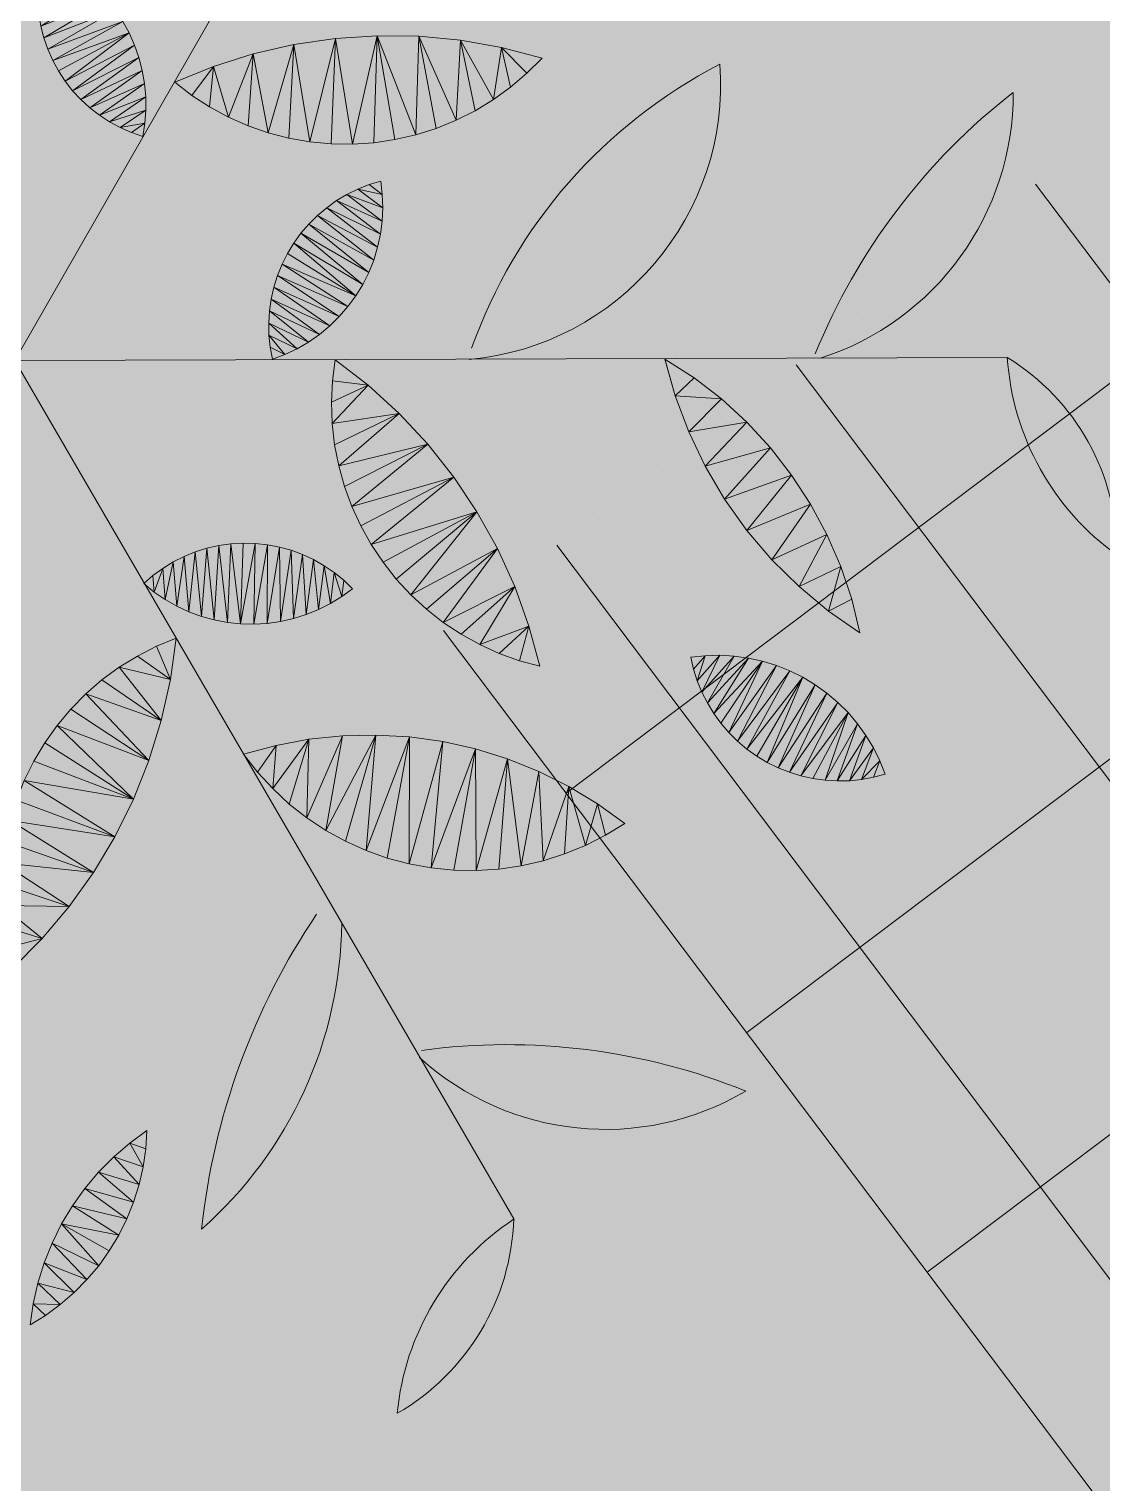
# Model space of a CAD drawing. Header units: metres. Extents: x -2858 to 512, y -1995 to 1252.
# Drawn here: x -887.169 to -886.095, y -878.761 to -877.307 of the extents above; entities that cross this region are included whole.
import ezdxf
from ezdxf.lldxf.tags import DXFTag

# ---------------------------------------------------------------- set-up
doc = ezdxf.new("R2010")
doc.units = ezdxf.units.M
doc.layers.add('Calque commun', color=7, linetype='Continuous')
doc.layers.add('Calque19', color=7, linetype='Continuous')
tags = doc.linetypes.add('HIDDENX2', pattern=[0.75, 0.5, -0.25]).pattern_tags.tags
tags[6:7] = [DXFTag(74, 4), DXFTag(75, 0), DXFTag(340, '0'), DXFTag(46, 1.0), DXFTag(50, 0.0), DXFTag(44, 0.0), DXFTag(45, 0.0)]
tags[4:5] = [DXFTag(74, 4), DXFTag(75, 0), DXFTag(340, '0'), DXFTag(46, 1.0), DXFTag(50, 0.0), DXFTag(44, 0.0), DXFTag(45, 0.0)]

# ---------------------------------------------------------------- blocks, each defined once
blk = doc.blocks.new('hatch2')
at = {"layer": 'Calque commun', "color": 6, "linetype": 'Continuous', "lineweight": 9}
mesh = blk.add_polyface(dxfattribs=at)
corners = [(-25.9653, -31.5507), (-32.5653, -31.5507), (-32.5653, -29.7153), (-25.9653, -28.4153), (-39.1748, -29.7153), (-32.5653, -22.3507), (-39.1748, -20.5153), (-25.9653, -22.3507), (-19.3559, -28.4153), (-25.9653, -19.2153), (-19.3559, -19.2153), (-32.5653, -20.5153)]
mesh.append_faces([[corners[k] for k in face] for face in [(0, 2, 3), (6, 5, 4), (8, 7, 10)]], dxfattribs={"vtx0": -1, "vtx1": -1, "color": 6})
mesh.append_faces([[corners[k] for k in face] for face in [(3, 2, 5)]], dxfattribs={"vtx0": -1, "vtx1": -1, "vtx2": -1, "color": 6})
mesh.append_faces([[corners[k] for k in face] for face in [(3, 5, 7)]], dxfattribs={"vtx0": -1, "vtx2": -1, "color": 6})
mesh.append_faces([[corners[k] for k in face] for face in [(11, 5, 6)]], dxfattribs={"vtx1": -1, "color": 6})
mesh.append_faces([[corners[k] for k in face] for face in [(2, 4, 5), (8, 3, 7)]], dxfattribs={"vtx1": -1, "vtx2": -1, "color": 6})
mesh.append_faces([[corners[k] for k in face] for face in [(0, 1, 2), (7, 9, 10)]], dxfattribs={"vtx2": -1, "color": 6})
blk = doc.blocks.new('toitvilla13-21')
at = {"layer": 'Calque commun', "color": 0, "linetype": 'ByBlock', "lineweight": -2}
blk.add_blockref('hatch2', (0, 0), dxfattribs=at)
at = {"layer": 'Calque commun', "color": 9, "linetype": 'HIDDENX2', "lineweight": 18}
mesh = blk.add_polyface(dxfattribs=at)
corners = [(-32.3559, -29.7153), (-25.7653, -31.5507), (-25.7653, -28.4153), (-38.7653, -29.7153), (-33.1353, -29.7153), (-32.1558, -22.3507), (-38.7653, -20.5153), (-19.3653, -28.4153), (-25.9653, -22.3507), (-24.6321, -28.4153), (-19.3559, -19.2153), (-25.9653, -19.2153), (-32.3559, -31.5507), (-32.1558, -20.5153)]
mesh.append_faces([[corners[k] for k in face] for face in [(7, 8, 9), (0, 5, 4)]], dxfattribs={"vtx0": -1, "vtx1": -1, "color": 9})
mesh.append_faces([[corners[k] for k in face] for face in [(0, 2, 5)]], dxfattribs={"vtx0": -1, "vtx1": -1, "vtx2": -1, "color": 9})
mesh.append_faces([[corners[k] for k in face] for face in [(0, 1, 2), (2, 8, 5)]], dxfattribs={"vtx0": -1, "vtx2": -1, "color": 9})
mesh.append_faces([[corners[k] for k in face] for face in [(3, 4, 5), (6, 3, 5), (2, 9, 8), (7, 10, 8)]], dxfattribs={"vtx1": -1, "vtx2": -1, "color": 9})
mesh.append_faces([[corners[k] for k in face] for face in [(10, 11, 8), (0, 12, 1), (5, 13, 6)]], dxfattribs={"vtx2": -1, "color": 9})
at = {"layer": 'Calque commun', "color": 9, "linetype": 'Continuous', "lineweight": 9}
mesh = blk.add_polyface(dxfattribs=at)
corners = [(-32.1558, -22.3507), (-32.1653, -22.4507), (-25.9653, -22.3507), (-25.9653, -19.2153), (-19.356, -19.3153), (-38.7653, -29.6153), (-32.3559, -29.6153), (-32.1559, -20.6153), (-25.7653, -28.3153), (-25.7653, -31.4506), (-32.3559, -31.4506), (-38.7653, -20.6153), (-19.3653, -28.3153)]
mesh.append_faces([[corners[k] for k in face] for face in [(9, 6, 10)]], dxfattribs={"vtx0": -1, "color": 9})
mesh.append_faces([[corners[k] for k in face] for face in [(0, 1, 2), (5, 1, 11)]], dxfattribs={"vtx0": -1, "vtx1": -1, "color": 9})
mesh.append_faces([[corners[k] for k in face] for face in [(1, 8, 2), (1, 6, 8)]], dxfattribs={"vtx0": -1, "vtx1": -1, "vtx2": -1, "color": 9})
mesh.append_faces([[corners[k] for k in face] for face in [(2, 8, 12), (2, 12, 4)]], dxfattribs={"vtx0": -1, "vtx2": -1, "color": 9})
mesh.append_faces([[corners[k] for k in face] for face in [(3, 2, 4)]], dxfattribs={"vtx1": -1, "color": 9})
mesh.append_faces([[corners[k] for k in face] for face in [(5, 6, 1), (9, 8, 6)]], dxfattribs={"vtx1": -1, "vtx2": -1, "color": 9})
mesh.append_faces([[corners[k] for k in face] for face in [(0, 7, 1), (1, 7, 11)]], dxfattribs={"vtx2": -1, "color": 9})
blk = doc.blocks.new('hatch53')
at = {"layer": 'Calque commun', "color": 64, "linetype": 'Continuous', "lineweight": 9}
for p, q in [((35.4361, 125.9145), (37.8888, 125.4306)), ((35.378, 125.6201), (37.8307, 125.1363)), ((35.3199, 125.3258), (37.7727, 124.842))]:
    blk.add_line(p, q, dxfattribs=at)
blk = doc.blocks.new('hatch54')
at = {"layer": 'Calque commun', "color": 64, "linetype": 'Continuous', "lineweight": 9}
for p, q in [((37.9733, 129.691), (37.0056, 124.7855)), ((38.2676, 129.6329), (37.3, 124.7274)), ((38.562, 129.5749), (37.5943, 124.6694))]:
    blk.add_line(p, q, dxfattribs=at)
blk = doc.blocks.new('_21')
at = {"layer": 'Calque19', "color": 82, "linetype": 'Continuous', "lineweight": 9}
for p, q in [((0, 0, 79), (0.3064, 0.9445, 79)), ((-0.6647, 0.7378, 79), (0, 0, 79)), ((0, 0, 79), (-0.9711, -0.2069, 79))]:
    blk.add_line(p, q, dxfattribs=at)
at = {"layer": 'Calque19', "color": 82, "linetype": 'Continuous', "lineweight": 9, "flags": 128}
for points in [[(0.2492, 0.7669), (0.2492, 0.7669, 0.328629), (0.0565, 1.0323), (0.0565, 1.0324, 0.130944), (0.2425, 0.7636)], [(0.2111, 0.5944), (0.2111, 0.5944, 0.122315), (0.5225, 0.7188), (0.5225, 0.7187, 0.212626), (0.201, 0.6191)], [(-0.5393, 0.5989), (-0.5393, 0.5989, 0.327473), (-0.8663, 0.5653), (-0.8663, 0.5653, 0.131285), (-0.5393, 0.5922)], [(-0.3041, 0.338), (-0.3041, 0.3379, 0.408885), (-0.6916, 0.3279), (-0.6916, 0.3279, 0.190387), (-0.3142, 0.3323)]]:
    blk.add_lwpolyline(points, format="xyb", dxfattribs=at)
at = {"layer": 'Calque19', "color": 82, "linetype": 'Continuous', "lineweight": 9}
for centre, radius, start, end in [((0.4564, 0.7663, 79), 0.2329, 71.79, 130.0971), ((0.3734, 1.1984, 79), 0.2622, 255.1699, 306.4516), ((-0.4376, 0.779, 79), 0.2309, 131.5857, 190.2892), ((-0.8538, 0.9229, 79), 0.2646, 315.6147, 6.2602)]:
    blk.add_arc(centre, radius, start, end, dxfattribs=at)
mesh = blk.add_polyface(dxfattribs=at)
corners = [(-0.1994, 0.7804, 79), (-0.2812, 0.7711, 79), (-0.2751, 0.758, 79), (-0.2919, 0.8705, 79), (-0.2356, 0.8935, 79), (-0.2888, 0.8846, 79), (-0.201, 0.7683, 79), (-0.1988, 0.7926, 79), (-0.2862, 0.7847, 79), (-0.29, 0.7987, 79), (-0.2027, 0.8289, 79), (-0.2927, 0.8129, 79), (-0.1991, 0.8048, 79), (-0.2005, 0.8169, 79), (-0.2792, 0.9119, 79), (-0.2529, 0.9107, 79), (-0.2625, 0.9181, 79), (-0.2409, 0.7116, 79), (-0.2302, 0.7019, 79), (-0.2231, 0.7119, 79), (-0.2102, 0.8521, 79), (-0.2943, 0.8272, 79), (-0.206, 0.8407, 79), (-0.2727, 0.9248, 79), (-0.2727, 0.9248, 79), (-0.2071, 0.7447, 79), (-0.2036, 0.7564, 79), (-0.268, 0.7454, 79), (-0.2509, 0.7221, 79), (-0.2169, 0.7224, 79), (-0.2599, 0.7334, 79), (-0.2116, 0.7334, 79), (-0.2302, 0.7019, 79), (-0.228, 0.884, 79), (-0.2439, 0.9025, 79), (-0.2845, 0.8984, 79), (-0.2152, 0.8632, 79), (-0.2947, 0.8417, 79), (-0.2212, 0.8738, 79), (-0.2939, 0.8562, 79)]
mesh.append_faces([[corners[k] for k in face] for face in [(3, 4, 5), (0, 2, 6), (9, 10, 11), (20, 21, 22), (5, 34, 35), (35, 15, 14), (11, 22, 21), (30, 25, 27), (38, 39, 36)]], dxfattribs={"vtx0": -1, "vtx1": -1, "color": 82})
mesh.append_faces([[corners[k] for k in face] for face in [(0, 1, 2), (7, 8, 1), (9, 12, 13), (14, 15, 16), (14, 16, 23), (9, 13, 10), (30, 31, 25), (3, 33, 4), (28, 29, 31), (20, 37, 21), (11, 10, 22), (5, 4, 34), (2, 26, 6)]], dxfattribs={"vtx0": -1, "vtx2": -1, "color": 82})
mesh.append_faces([[corners[k] for k in face] for face in [(32, 19, 18)]], dxfattribs={"vtx1": -1, "color": 82})
mesh.append_faces([[corners[k] for k in face] for face in [(7, 12, 8), (17, 18, 19), (0, 7, 1), (25, 26, 27), (28, 17, 29), (19, 29, 17), (34, 15, 35), (20, 36, 37), (38, 33, 39), (2, 27, 26), (3, 39, 33), (30, 28, 31), (9, 8, 12), (39, 37, 36)]], dxfattribs={"vtx1": -1, "vtx2": -1, "color": 82})
mesh.append_faces([[corners[k] for k in face] for face in [(23, 24, 14)]], dxfattribs={"vtx2": -1, "color": 82})
mesh = blk.add_polyface(dxfattribs=at)
corners = [(-0.4427, 0.5869, 79), (-0.3821, 0.5852, 79), (-0.4394, 0.6214, 79), (-0.3704, 0.6217, 79), (-0.4242, 0.689, 79), (-0.3568, 0.6971, 79), (-0.4124, 0.7215, 79), (-0.355, 0.7354, 79), (-0.3565, 0.7737, 79), (-0.3979, 0.753, 79), (-0.3968, 0.5498, 79), (-0.3612, 0.8117, 79), (-0.3808, 0.7831, 79), (-0.3612, 0.8117, 79), (-0.4431, 0.5523, 79), (-0.4332, 0.6555, 79), (-0.362, 0.6591, 79), (-0.4145, 0.5159, 79), (-0.4406, 0.5178, 79), (-0.4351, 0.4836, 79), (-0.4351, 0.4835, 79)]
mesh.append_faces([[corners[k] for k in face] for face in [(0, 1, 2), (3, 2, 1), (4, 5, 6), (8, 9, 7), (6, 7, 9), (10, 14, 17)]], dxfattribs={"vtx0": -1, "vtx1": -1, "color": 82})
mesh.append_faces([[corners[k] for k in face] for face in [(6, 5, 7), (10, 0, 14), (17, 18, 19), (3, 15, 2), (4, 16, 5), (17, 14, 18), (8, 12, 9)]], dxfattribs={"vtx0": -1, "vtx2": -1, "color": 82})
mesh.append_faces([[corners[k] for k in face] for face in [(11, 12, 13), (20, 17, 19)]], dxfattribs={"vtx1": -1, "color": 82})
mesh.append_faces([[corners[k] for k in face] for face in [(10, 1, 0), (8, 13, 12), (4, 15, 16), (3, 16, 15)]], dxfattribs={"vtx1": -1, "vtx2": -1, "color": 82})
mesh = blk.add_polyface(dxfattribs=at)
corners = [(-0.0321, 0.6332, 79), (-0.0181, 0.6026, 79), (0.072, 0.6843, 79), (0.0609, 0.4946, 79), (0.1425, 0.5453, 79), (0.0379, 0.5191, 79), (-0.0435, 0.6647, 79), (0.0202, 0.7276, 79), (-0.0524, 0.6971, 79), (0.1306, 0.5888, 79), (0.1221, 0.6097, 79), (0.017, 0.5454, 79), (0.0007, 0.739, 79), (0.1119, 0.6298, 79), (0.0858, 0.472, 79), (0.1468, 0.4779, 79), (0.1472, 0.5005, 79), (0.0386, 0.7146, 79), (-0.0017, 0.5733, 79), (0.1001, 0.649, 79), (0.0868, 0.6672, 79), (0.1124, 0.4516, 79), (0.1446, 0.4555, 79), (-0.0586, 0.7301, 79), (-0.0406, 0.7571, 79), (-0.0622, 0.7635, 79), (0.1374, 0.5673, 79), (0.1458, 0.523, 79), (-0.0195, 0.7489, 79), (0.0559, 0.7001, 79), (-0.0622, 0.7635, 79), (0.1406, 0.4333, 79)]
mesh.append_faces([[corners[k] for k in face] for face in [(25, 24, 30)]], dxfattribs={"vtx0": -1, "color": 82})
mesh.append_faces([[corners[k] for k in face] for face in [(3, 4, 5), (6, 7, 8), (23, 24, 25), (14, 27, 3), (28, 8, 12), (0, 17, 6), (9, 5, 26), (21, 15, 14)]], dxfattribs={"vtx0": -1, "vtx1": -1, "color": 82})
mesh.append_faces([[corners[k] for k in face] for face in [(9, 11, 5), (14, 15, 16), (18, 13, 19), (1, 20, 2), (21, 22, 15), (5, 4, 26), (0, 2, 29), (3, 27, 4), (0, 29, 17), (23, 28, 24), (1, 19, 20), (14, 16, 27)]], dxfattribs={"vtx0": -1, "vtx2": -1, "color": 82})
mesh.append_faces([[corners[k] for k in face] for face in [(0, 1, 2), (9, 10, 11), (7, 12, 8), (10, 13, 11), (17, 7, 6), (1, 18, 19), (18, 11, 13), (23, 8, 28), (21, 31, 22)]], dxfattribs={"vtx1": -1, "vtx2": -1, "color": 82})
mesh = blk.add_polyface(dxfattribs=at)
corners = [(0.6327, 0.6166, 79), (0.6527, 0.6238, 79), (0.6367, 0.667, 79), (0.5824, 0.6611, 79), (0.5912, 0.6069, 79), (0.6121, 0.6109, 79), (0.6185, 0.6665, 79), (0.6003, 0.6645, 79), (0.531, 0.6425, 79), (0.5487, 0.604, 79), (0.5477, 0.65, 79), (0.6549, 0.6661, 79), (0.57, 0.6046, 79), (0.5274, 0.6051, 79), (0.5648, 0.6562, 79), (0.5063, 0.6079, 79), (0.5151, 0.6337, 79), (0.4999, 0.6236, 79), (0.6909, 0.6601, 79), (0.7084, 0.6549, 79), (0.7084, 0.6549, 79), (0.4855, 0.6123, 79), (0.4855, 0.6123, 79), (0.673, 0.6638, 79), (0.6907, 0.6431, 79), (0.6721, 0.6327, 79)]
mesh.append_faces([[corners[k] for k in face] for face in [(18, 19, 20)]], dxfattribs={"vtx0": -1, "color": 82})
mesh.append_faces([[corners[k] for k in face] for face in [(8, 9, 10), (13, 16, 15), (23, 24, 18), (0, 6, 5), (3, 5, 7)]], dxfattribs={"vtx0": -1, "vtx1": -1, "color": 82})
mesh.append_faces([[corners[k] for k in face] for face in [(3, 4, 5), (5, 6, 7), (8, 13, 9), (15, 16, 17), (0, 2, 6), (14, 12, 4), (11, 1, 25), (18, 24, 19), (23, 25, 24), (15, 17, 22)]], dxfattribs={"vtx0": -1, "vtx2": -1, "color": 82})
mesh.append_faces([[corners[k] for k in face] for face in [(21, 15, 22)]], dxfattribs={"vtx1": -1, "color": 82})
mesh.append_faces([[corners[k] for k in face] for face in [(0, 1, 2), (11, 2, 1), (9, 12, 10), (3, 14, 4), (8, 16, 13), (14, 10, 12), (23, 11, 25)]], dxfattribs={"vtx1": -1, "vtx2": -1, "color": 82})
mesh = blk.add_polyface(dxfattribs=at)
corners = [(-0.2171, 0.3219, 79), (-0.2175, 0.28, 79), (-0.1649, 0.2787, 79), (-0.1378, 0.3118, 79), (-0.2133, 0.3637, 79), (-0.1163, 0.3486, 79), (-0.2062, 0.4049, 79), (-0.1804, 0.264, 79), (-0.1052, 0.5566, 79), (-0.1454, 0.5604, 79), (-0.0988, 0.5362, 79), (-0.2145, 0.2383, 79), (-0.2145, 0.2383, 79), (-0.1969, 0.2504, 79), (-0.1263, 0.3298, 79), (-0.1958, 0.4455, 79), (-0.0898, 0.4515, 79), (-0.1821, 0.4851, 79), (-0.1653, 0.5235, 79), (-0.0909, 0.4942, 79), (-0.0895, 0.4729, 79), (-0.1131, 0.5764, 79), (-0.1227, 0.5955, 79), (-0.1227, 0.5955, 79), (-0.1077, 0.3682, 79), (-0.1008, 0.3884, 79), (-0.094, 0.5153, 79), (-0.1507, 0.2947, 79), (-0.0955, 0.4091, 79), (-0.0918, 0.4302, 79)]
mesh.append_faces([[corners[k] for k in face] for face in [(8, 9, 10), (15, 16, 17), (18, 10, 9), (24, 6, 5), (20, 17, 16), (27, 0, 2), (7, 1, 13), (14, 4, 3)]], dxfattribs={"vtx0": -1, "vtx1": -1, "color": 82})
mesh.append_faces([[corners[k] for k in face] for face in [(3, 4, 0), (5, 6, 4), (18, 19, 26), (18, 26, 10), (21, 23, 9), (15, 25, 28), (15, 29, 16), (15, 28, 29)]], dxfattribs={"vtx0": -1, "vtx2": -1, "color": 82})
mesh.append_faces([[corners[k] for k in face] for face in [(0, 1, 2), (7, 2, 1), (14, 5, 4), (18, 17, 19), (20, 19, 17), (24, 25, 6), (1, 11, 13), (15, 6, 25), (8, 21, 9), (27, 3, 0)]], dxfattribs={"vtx1": -1, "vtx2": -1, "color": 82})
mesh.append_faces([[corners[k] for k in face] for face in [(11, 12, 13), (21, 22, 23)]], dxfattribs={"vtx2": -1, "color": 82})
mesh = blk.add_polyface(dxfattribs=at)
corners = [(0.0794, 0.2583, 79), (0.068, 0.2465, 79), (0.0801, 0.245, 79), (0.0801, 0.245, 79), (0.0273, 0.3636, 79), (-0.0315, 0.3112, 79), (0.0368, 0.3541, 79), (-0.0078, 0.2834, 79), (0.0532, 0.3332, 79), (0.0454, 0.344, 79), (-0.0164, 0.292, 79), (-0.0476, 0.3439, 79), (-0.0432, 0.3326, 79), (0.0063, 0.3799, 79), (0.0115, 0.2685, 79), (0.022, 0.2622, 79), (0.066, 0.3098, 79), (0.056, 0.249, 79), (0.0777, 0.2716, 79), (-0.0052, 0.3867, 79), (-0.0512, 0.3556, 79), (0.0015, 0.2755, 79), (0.071, 0.2974, 79), (-0.0377, 0.3217, 79), (-0.0172, 0.3926, 79), (-0.0296, 0.3974, 79), (-0.0537, 0.3675, 79), (0.0171, 0.3722, 79), (0.0443, 0.2525, 79), (-0.0243, 0.3013, 79), (-0.0555, 0.404, 79), (-0.0555, 0.404, 79), (-0.0424, 0.4013, 79), (0.0748, 0.2846, 79), (0.0329, 0.2569, 79), (-0.0559, 0.3918, 79), (-0.0553, 0.3796, 79), (0.0601, 0.3217, 79)]
mesh.append_faces([[corners[k] for k in face] for face in [(0, 1, 2), (4, 5, 6), (7, 9, 10), (16, 15, 22), (27, 23, 4), (10, 9, 29), (29, 6, 5), (19, 11, 13), (33, 28, 18), (36, 32, 35), (37, 14, 16)]], dxfattribs={"vtx0": -1, "vtx1": -1, "color": 82})
mesh.append_faces([[corners[k] for k in face] for face in [(7, 8, 9), (17, 0, 18), (19, 20, 11), (4, 23, 5), (29, 9, 6), (33, 34, 28), (22, 15, 34), (27, 12, 23), (24, 26, 20), (36, 25, 32), (37, 21, 14)]], dxfattribs={"vtx0": -1, "vtx2": -1, "color": 82})
mesh.append_faces([[corners[k] for k in face] for face in [(30, 31, 32)]], dxfattribs={"vtx1": -1, "color": 82})
mesh.append_faces([[corners[k] for k in face] for face in [(11, 12, 13), (14, 15, 16), (7, 21, 8), (24, 25, 26), (19, 24, 20), (28, 17, 18), (17, 1, 0), (33, 22, 34), (31, 35, 32), (36, 26, 25), (27, 13, 12), (37, 8, 21)]], dxfattribs={"vtx1": -1, "vtx2": -1, "color": 82})
mesh.append_faces([[corners[k] for k in face] for face in [(1, 3, 2)]], dxfattribs={"vtx2": -1, "color": 82})
mesh = blk.add_polyface(dxfattribs=at)
corners = [(0.3265, 0.2946, 79), (0.3459, 0.3035, 79), (0.2879, 0.3924, 79), (0.3646, 0.3139, 79), (0.329, 0.4003, 79), (0.2476, 0.3812, 79), (0.2859, 0.2815, 79), (0.3064, 0.2872, 79), (0.4148, 0.3536, 79), (0.3705, 0.4049, 79), (0.3991, 0.339, 79), (0.4124, 0.4061, 79), (0.2083, 0.3668, 79), (0.2436, 0.2751, 79), (0.3824, 0.3258, 79), (0.4541, 0.404, 79), (0.4424, 0.3862, 79), (0.2009, 0.2754, 79), (0.1703, 0.3493, 79), (0.1797, 0.2781, 79), (0.2223, 0.2744, 79), (0.2649, 0.2775, 79), (0.4541, 0.404, 79), (0.1588, 0.2825, 79), (0.1338, 0.3288, 79), (0.1184, 0.2962, 79), (0.1383, 0.2886, 79), (0.0991, 0.3055, 79), (0.4292, 0.3693, 79), (0.0991, 0.3055, 79)]
mesh.append_faces([[corners[k] for k in face] for face in [(25, 27, 29)]], dxfattribs={"vtx0": -1, "color": 82})
mesh.append_faces([[corners[k] for k in face] for face in [(3, 4, 1), (8, 9, 10), (12, 13, 5), (17, 18, 19), (21, 5, 13), (2, 1, 4), (5, 7, 2), (0, 2, 7), (23, 24, 26), (14, 4, 3), (28, 11, 8)]], dxfattribs={"vtx0": -1, "vtx1": -1, "color": 82})
mesh.append_faces([[corners[k] for k in face] for face in [(5, 6, 7), (8, 11, 9), (12, 20, 13), (23, 18, 24), (14, 9, 4), (12, 17, 20), (25, 24, 27)]], dxfattribs={"vtx0": -1, "vtx2": -1, "color": 82})
mesh.append_faces([[corners[k] for k in face] for face in [(0, 1, 2), (14, 10, 9), (15, 11, 16), (12, 18, 17), (21, 6, 5), (25, 26, 24), (23, 19, 18), (28, 16, 11)]], dxfattribs={"vtx1": -1, "vtx2": -1, "color": 82})
mesh.append_faces([[corners[k] for k in face] for face in [(16, 22, 15)]], dxfattribs={"vtx2": -1, "color": 82})
mesh = blk.add_polyface(dxfattribs=at)
corners = [(-0.3382, 0.1883, 79), (-0.3492, 0.1808, 79), (-0.334, 0.1332, 79), (-0.2738, 0.1296, 79), (-0.276, 0.211, 79), (-0.2891, 0.2086, 79), (-0.1972, 0.2026, 79), (-0.1886, 0.1726, 79), (-0.1849, 0.1974, 79), (-0.2277, 0.1442, 79), (-0.2361, 0.2117, 79), (-0.2494, 0.2126, 79), (-0.302, 0.205, 79), (-0.298, 0.1281, 79), (-0.2859, 0.1284, 79), (-0.1731, 0.1912, 79), (-0.1805, 0.1816, 79), (-0.3692, 0.1631, 79), (-0.378, 0.1532, 79), (-0.3677, 0.1468, 79), (-0.2229, 0.2097, 79), (-0.2171, 0.1501, 79), (-0.3145, 0.2005, 79), (-0.378, 0.1531, 79), (-0.3266, 0.1949, 79), (-0.3101, 0.1288, 79), (-0.2502, 0.135, 79), (-0.2619, 0.1318, 79), (-0.207, 0.1568, 79), (-0.3221, 0.1306, 79), (-0.1975, 0.1644, 79), (-0.2099, 0.2067, 79), (-0.2387, 0.1391, 79), (-0.2627, 0.2123, 79), (-0.3456, 0.1368, 79), (-0.3596, 0.1724, 79), (-0.3568, 0.1414, 79), (-0.1731, 0.1912, 79)]
mesh.append_faces([[corners[k] for k in face] for face in [(6, 7, 8), (26, 4, 27), (28, 20, 21), (0, 29, 24), (13, 22, 25), (36, 17, 19), (12, 14, 5)]], dxfattribs={"vtx0": -1, "vtx1": -1, "color": 82})
mesh.append_faces([[corners[k] for k in face] for face in [(3, 4, 5), (9, 10, 11), (12, 13, 14), (0, 2, 29), (8, 7, 16), (34, 1, 35), (26, 33, 4), (28, 31, 20), (6, 30, 7), (36, 35, 17), (32, 11, 33)]], dxfattribs={"vtx0": -1, "vtx2": -1, "color": 82})
mesh.append_faces([[corners[k] for k in face] for face in [(0, 1, 2), (15, 8, 16), (17, 18, 19), (14, 3, 5), (20, 10, 21), (12, 22, 13), (22, 24, 25), (9, 21, 10), (29, 25, 24), (28, 30, 31), (26, 32, 33), (34, 2, 1), (3, 27, 4), (36, 34, 35), (6, 31, 30), (32, 9, 11)]], dxfattribs={"vtx1": -1, "vtx2": -1, "color": 82})
mesh.append_faces([[corners[k] for k in face] for face in [(18, 23, 19), (16, 37, 15)]], dxfattribs={"vtx2": -1, "color": 82})
mesh = blk.add_polyface(dxfattribs=at)
corners = [(-0.5348, 0.1872, 79), (-0.556, 0.1901, 79), (-0.5583, 0.154, 79), (-0.3191, -0.0239, 79), (-0.3518, -0.0481, 79), (-0.3158, -0.045, 79), (-0.3142, -0.0664, 79), (-0.3142, -0.0664, 79), (-0.4541, 0.0241, 79), (-0.3601, 0.0741, 79), (-0.3728, 0.0913, 79), (-0.5774, 0.1912, 79), (-0.3868, 0.1074, 79), (-0.4839, 0.0533, 79), (-0.4935, 0.1765, 79), (-0.5362, 0.1185, 79), (-0.4736, 0.1686, 79), (-0.3878, -0.0268, 79), (-0.3241, -0.0031, 79), (-0.436, 0.1484, 79), (-0.5114, 0.0849, 79), (-0.4544, 0.1593, 79), (-0.4219, -0.0027, 79), (-0.339, 0.0369, 79), (-0.4185, 0.136, 79), (-0.4021, 0.1224, 79), (-0.3308, 0.0172, 79), (-0.3488, 0.0559, 79), (-0.514, 0.1827, 79), (-0.5774, 0.1912, 79)]
mesh.append_faces([[corners[k] for k in face] for face in [(6, 4, 7), (11, 1, 29)]], dxfattribs={"vtx0": -1, "color": 82})
mesh.append_faces([[corners[k] for k in face] for face in [(3, 4, 5), (14, 15, 16), (13, 19, 20), (24, 13, 25), (5, 4, 6), (22, 9, 8), (26, 17, 18), (27, 22, 23), (21, 20, 19), (15, 28, 2), (0, 2, 28), (12, 8, 10)]], dxfattribs={"vtx0": -1, "vtx1": -1, "color": 82})
mesh.append_faces([[corners[k] for k in face] for face in [(8, 9, 10), (12, 13, 8), (16, 15, 20)]], dxfattribs={"vtx0": -1, "vtx2": -1, "color": 82})
mesh.append_faces([[corners[k] for k in face] for face in [(0, 1, 2), (11, 2, 1), (17, 4, 18), (21, 16, 20), (22, 17, 23), (3, 18, 4), (14, 28, 15), (26, 23, 17), (12, 25, 13), (24, 19, 13), (27, 9, 22)]], dxfattribs={"vtx1": -1, "vtx2": -1, "color": 82})
mesh = blk.add_polyface(dxfattribs=at)
corners = [(-0.2387, -0.1248, 79), (-0.3087, -0.1095, 79), (-0.2398, -0.1369, 79), (-0.3312, -0.2114, 79), (-0.2915, -0.2304, 79), (-0.2825, -0.2222, 79), (-0.325, -0.1457, 79), (-0.2541, -0.1831, 79), (-0.2491, -0.172, 79), (-0.322, -0.25, 79), (-0.3113, -0.2443, 79), (-0.3261, -0.2374, 79), (-0.2931, -0.088, 79), (-0.3013, -0.0984, 79), (-0.2386, -0.1127, 79), (-0.2394, -0.1006, 79), (-0.2526, -0.054, 79), (-0.2526, -0.0541, 79), (-0.2479, -0.0652, 79), (-0.2413, -0.0886, 79), (-0.2841, -0.0783, 79), (-0.332, -0.1849, 79), (-0.2742, -0.2133, 79), (-0.2667, -0.2038, 79), (-0.3292, -0.2245, 79), (-0.3011, -0.2378, 79), (-0.2441, -0.0768, 79), (-0.2637, -0.0613, 79), (-0.2742, -0.0694, 79), (-0.3321, -0.1982, 79), (-0.2451, -0.1606, 79), (-0.3206, -0.1332, 79), (-0.3151, -0.1211, 79), (-0.322, -0.2501, 79), (-0.3307, -0.1717, 79), (-0.242, -0.1488, 79), (-0.26, -0.1937, 79), (-0.3284, -0.1586, 79)]
mesh.append_faces([[corners[k] for k in face] for face in [(0, 1, 2), (15, 12, 14), (30, 31, 8), (32, 2, 1), (35, 31, 30), (36, 34, 23), (6, 8, 31), (3, 5, 29), (26, 28, 19), (27, 18, 17), (20, 19, 28)]], dxfattribs={"vtx0": -1, "vtx1": -1, "color": 82})
mesh.append_faces([[corners[k] for k in face] for face in [(3, 4, 5), (6, 7, 8), (21, 22, 23), (26, 27, 28), (35, 32, 31), (0, 13, 1), (24, 25, 4), (15, 20, 12), (36, 37, 34)]], dxfattribs={"vtx0": -1, "vtx2": -1, "color": 82})
mesh.append_faces([[corners[k] for k in face] for face in [(16, 17, 18), (33, 9, 11)]], dxfattribs={"vtx1": -1, "color": 82})
mesh.append_faces([[corners[k] for k in face] for face in [(9, 10, 11), (12, 13, 14), (15, 19, 20), (24, 11, 25), (5, 22, 29), (34, 21, 23), (35, 2, 32), (36, 7, 37), (21, 29, 22), (10, 25, 11), (26, 18, 27), (6, 37, 7), (3, 24, 4), (0, 14, 13)]], dxfattribs={"vtx1": -1, "vtx2": -1, "color": 82})

msp = doc.modelspace()

# ---------------------------------------------------------------- hatches: boundary and pattern name
at = {"layer": 'Calque commun', "linetype": 'Continuous', "lineweight": 9}
h = msp.add_hatch(color=71, dxfattribs=at)
h.paths.add_polyline_path([(-894.3583, -886.2676), (-896.3192, -883.5226), (-888.2524, -877.6135), (-886.586, -876.3393), (-886.8767, -875.3825), (-884.8738, -874.7513), (-884.8402, -874.7878), (-880.9683, -873.5262), (-883.8216, -864.4643), (-882.4071, -864.0286), (-883.1716, -860.3872), (-880.4023, -859.5465), (-873.6209, -891.494), (-875.0612, -892.5783), (-875.0615, -892.5781), (-902.5961, -913.9047), (-904.7618, -911.0101), (-904.83, -911.051), (-908.0635, -906.7949), (-907.402, -906.4871), (-906.676, -906.1878), (-908.0278, -906.8123), (-908.0277, -906.8123), (-906.633, -906.1688), (-906.5259, -906.1215), (-906.5027, -906.0564), (-906.2329, -905.8844), (-906.2257, -905.8941), (-903.2427, -909.8522), (-899.2647, -906.823), (-902.2373, -902.8786), (-901.2676, -902.1455), (-898.2725, -906.1197), (-892.2652, -901.5924), (-895.2673, -897.6089), (-894.2923, -896.8717), (-894.1447, -896.7624), (-891.1355, -900.7554), (-887.1424, -897.7462), (-885.1459, -896.2416), (-888.1551, -892.2485), (-890.1515, -893.753), (-887.3142, -891.5982), (-887.312, -891.5965), (-887.3061, -891.5943), (-884.2968, -895.5873), (-878.3072, -891.0735), (-881.3218, -887.0779), (-881.3053, -887.0652), (-881.267, -887.0736), (-880.3466, -886.363), (-877.306, -890.2953), (-875.8748, -889.2167), (-875.3354, -888.8103), (-878.3447, -884.8172), (-876.3941, -883.3472), (-879.7956, -878.7899), (-879.8159, -878.8066), (-882.7608, -874.899), (-884.7572, -876.4036), (-884.7683, -876.389), (-884.8766, -876.4936), (-886.603, -877.7946), (-886.7538, -877.9083), (-883.7445, -881.9013), (-884.6572, -882.6357), (-884.6578, -882.6362), (-884.6642, -882.6278), (-884.6866, -882.6448), (-887.689, -878.6608), (-893.6786, -883.1747), (-890.6696, -887.1675), (-890.9215, -887.3579), (-892.5544, -887.0226), (-894.2901, -886.2961), (-892.6302, -885.0451), (-893.3524, -884.0868), (-893.334, -884.0729), (-894.0562, -883.1146), (-895.7148, -884.3646), (-895.011, -885.3368), (-894.3282, -886.2802)])
h.paths.add_polyline_path([(-883.3217, -866.0333), (-883.3266, -866.0348), (-883.0472, -866.9213), (-882.4997, -866.7488), (-882.7728, -865.8824), (-882.7679, -865.8809), (-883.0473, -864.9944), (-883.5947, -865.1669)], flags=16)

# ---------------------------------------------------------------- linework, layer by layer
at = {"layer": 'Calque commun', "color": 7, "linetype": 'Continuous', "lineweight": 9}
msp.add_line((-886.7538, -877.9083), (-883.7445, -881.9013), dxfattribs=at)
at = {"layer": 'Calque commun', "color": 43, "linetype": 'Continuous', "lineweight": 9, "true_color": 0xdbbe82}
for points in [[(-883.7445, -881.9013), (-881.748, -880.3967), (-886.7538, -877.9083), (-884.7573, -876.4037)], [(-886.6607, -884.1324), (-884.6642, -882.6278), (-889.6699, -880.1393), (-887.6734, -878.6347)], [(-886.6607, -884.1324), (-884.6642, -882.6278), (-889.6699, -880.1393), (-887.6734, -878.6347)]]:
    msp.add_trace(points, dxfattribs=at)

# ---------------------------------------------------------------- block references
at = {"layer": 'Calque commun', "color": 0, "linetype": 'ByBlock', "lineweight": -2}
for name, p, rotation in [('toitvilla13-21', (-911.8209, -904.5965), 197.4933286152844), ('_21', (-887.1829, -877.6384), 228.1617603435354), ('hatch53', (-954.4467, -766.6559), 228.1617603435354), ('hatch54', (-954.4467, -766.6559), 228.1617603435354)]:
    msp.add_blockref(name, p, dxfattribs=dict(at, rotation=rotation))

doc.saveas('drawing.dxf')
